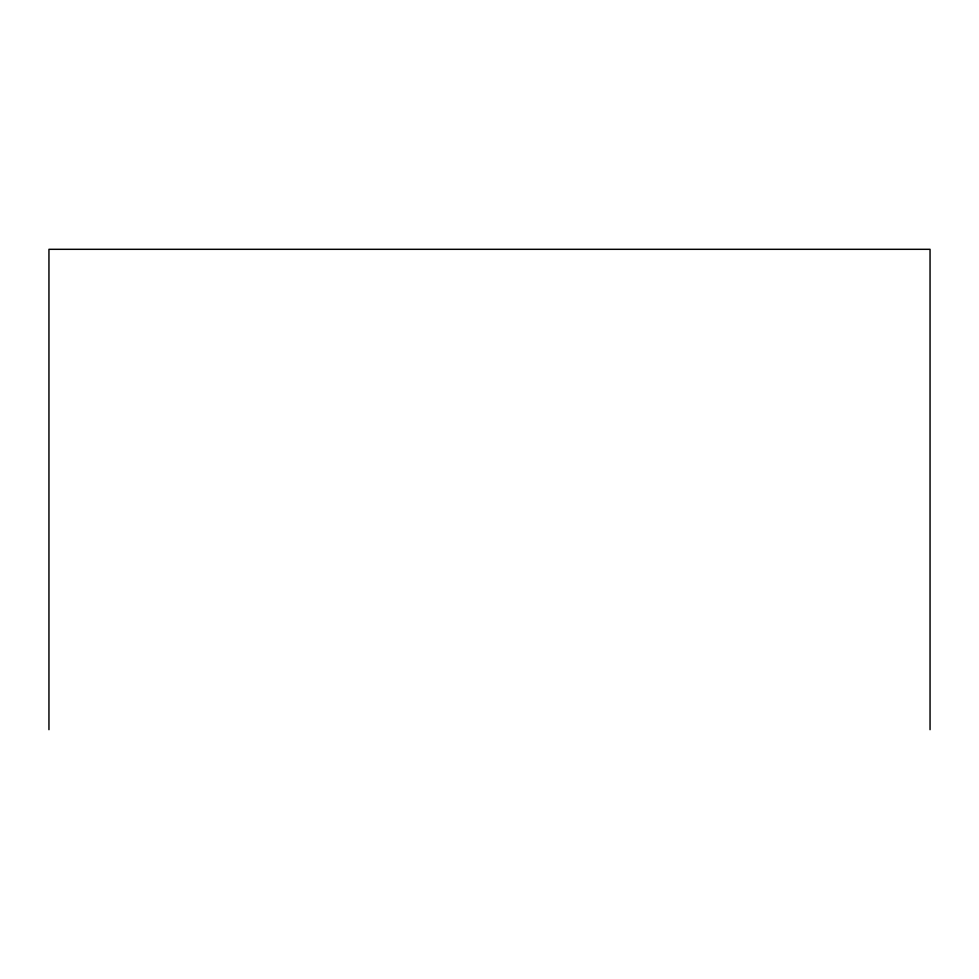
<?xml version="1.0" encoding="UTF-8"?>
<svg xmlns="http://www.w3.org/2000/svg" width="979" height="979" viewBox="0 0 979 979"><rect width="100%" height="100%" fill="white"/><g stroke="black" fill="none" stroke-linecap="round" stroke-linejoin="round"><path stroke-width="1.47" d="M930.05 729.685L930.05 249.315L48.95 249.315L48.95 729.685"/></g></svg>
